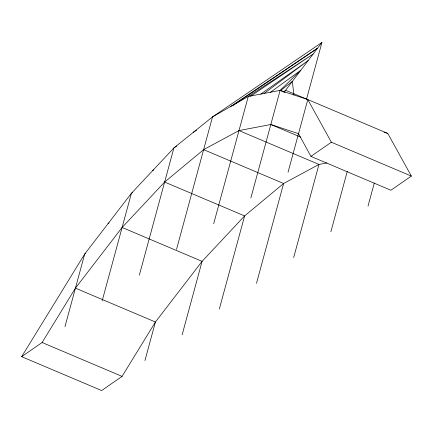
<?xml version="1.0" encoding="UTF-8"?>
<svg xmlns="http://www.w3.org/2000/svg" width="433" height="433" viewBox="0 0 433 433"><rect width="100%" height="100%" fill="white"/><g stroke="black" fill="none" stroke-linecap="round" stroke-linejoin="round"><path stroke-width="0.65" d="M64.966 326.682L84.706 254.025L131.378 193.356L173.904 147.945L212.527 116.883L321.93 42.461L306.51 99.211M102.145 300.94L131.378 193.356L132.471 192.566M139.329 275.193L173.904 147.945L176.696 146.056M144.947 360.548L155.42 322.011L202.087 261.343L244.613 215.926L283.61 183.505L318.975 164.437L326.937 162.922M176.507 249.451L212.527 116.883L248.266 96.456L313.129 54.044L250.507 96.278M182.131 334.806L202.087 261.343L122.106 227.477L75.434 288.145L42.098 342.519L21.65 356.678L101.631 390.539L122.079 376.38L155.42 322.011L75.434 288.145M213.691 223.704L248.266 96.456L280.102 90.378L307.793 99.558L387.773 133.424L411.35 176.09L390.902 190.249L310.921 156.383L298.521 133.678L270.831 124.498L238.994 130.577L203.629 149.639L164.632 182.066L122.106 227.477M219.309 309.059L244.613 215.926L164.632 182.066M250.869 197.962L280.102 90.378L300.838 70.216L270.224 92.462M256.493 283.317L283.61 183.505L203.629 149.639M288.053 172.215L307.793 99.558L285.591 90.291L283.496 91.996M293.671 257.57L318.975 164.437L238.994 130.577M330.855 231.823L347.277 171.365M368.034 206.081L374.318 182.959M21.65 356.678L84.706 254.025L85.756 253.175M284.373 91.888L321.93 42.461M108.044 223.693L109.111 222.865M280.546 90.529L292.297 81.458L293.947 94.968M264.184 93.414L308.177 60.56L260.742 94.134M152.638 170.651L153.742 169.871M310.921 156.383L331.369 142.224L411.35 176.09M193.215 132.411L196.577 130.138M232.413 105.874L317.53 48.252L230.394 106.67M384.001 132.173L387.773 133.424M280.102 90.378L285.06 92.478M270.831 124.498L300.589 137.099M42.098 342.519L122.079 376.38M307.793 99.558L331.369 142.224"/></g></svg>
